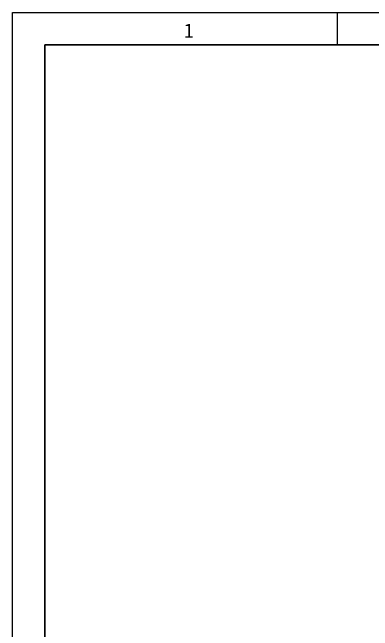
# Model space of a CAD drawing. Header units: millimetres. Extents: x -366 to 289, y -244 to 75.
# Drawn here: x -39.2 to 24.5, y -34.8 to 74.7 of the extents above; entities that cross this region are included whole.
import ezdxf
from ezdxf.enums import TextEntityAlignment as Align

# ---------------------------------------------------------------- set-up
doc = ezdxf.new("R2010")
doc.units = ezdxf.units.MM
doc.header["$MEASUREMENT"] = 0
doc.styles.add('宋体', font='', dxfattribs={"height": 2.5})
doc.styles.get('宋体').set_extended_font_data('SimSun')

msp = doc.modelspace()

# ---------------------------------------------------------------- linework, layer by layer
at = {"color": 142}
for p, q in [((-39.23, -182.24), (-39.23, 74.7)), ((-39.23, 74.7), (282.91, 74.7)), ((18.28, 74.58), (18.28, 68.96)), ((-33.49, -176.5), (-33.49, 68.96)), ((-33.49, 68.96), (277.17, 68.96)), ((277.17, 68.96), (-33.49, 68.96)), ((-33.49, 68.96), (-33.49, -176.5))]:
    msp.add_line(p, q, dxfattribs=at)

# ---------------------------------------------------------------- texts
at = {"color": 142, "style": '宋体'}
msp.add_text('1', height=2.52, dxfattribs=at).set_placement((-8.01, 70.2), align=Align.CENTER)

doc.saveas('drawing.dxf')
